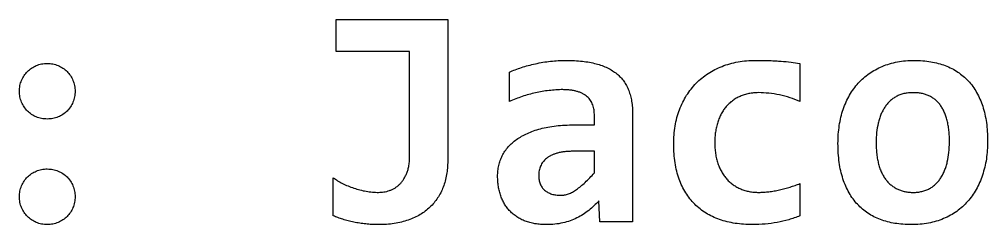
# Model space of a CAD drawing. Extents: x 0 to 260, y 0 to 99.
# Drawn here: x 98.46 to 113.65, y 15.95 to 19.17 of the extents above; entities that cross this region are included whole.
import ezdxf

# ---------------------------------------------------------------- set-up
doc = ezdxf.new("R2010")
doc.units = 0
doc.layers.get('0').update_dxf_attribs({"linetype": 'CONTINUOUS'})

msp = doc.modelspace()

# ---------------------------------------------------------------- linework, layer by layer
at = {"color": 7}
for points in [[(104.582714, 17.028181), (104.582714, 18.664603), (103.432353, 18.664603), (103.432353, 19.170751), (105.180902, 19.170751), (105.180902, 16.947695)], [(110.702641, 18.480558), (110.702642, 17.882362)], [(106.147207, 17.882336), (106.147207, 18.342499)], [(106.87697, 18.064131), (106.876968, 18.063496)], [(107.162404, 17.5143), (107.481629, 17.514274), (107.481629, 17.660218)], [(108.079817, 17.68747), (108.079816, 15.995671), (107.566467, 15.995671), (107.552087, 16.322802)], [(107.481627, 16.763677), (107.481627, 17.100148), (107.135081, 17.100148)], [(103.386337, 16.08809), (103.386337, 16.685969)], [(110.702642, 16.594026), (110.702642, 16.087905)]]:
    msp.add_lwpolyline(points, dxfattribs=at)
for points in [[(99.32843, 17.954329)], [(111.305863, 17.368224)], [(106.613105, 16.652235)], [(112.551132, 16.459539)], [(99.32843, 16.299942)]]:
    msp.add_lwpolyline(points, close=True, dxfattribs=at)
for points in [[(106.913636, 18.522759), (106.954828, 18.525405), (106.996064, 18.525405), (107.0373, 18.526464)], [(107.0373, 18.526464), (107.081411, 18.526517), (107.125523, 18.523818), (107.169592, 18.522759)], [(109.867911, 18.520775), (109.915257, 18.524479), (109.962762, 18.525538), (110.010268, 18.526596)], [(110.010268, 18.526596), (110.048373, 18.526464), (110.086479, 18.526596), (110.124584, 18.526596)], [(110.124584, 18.526596), (110.15958, 18.526596), (110.194575, 18.526596), (110.229555, 18.52395)], [(112.362039, 18.520749), (112.407231, 18.524453), (112.452578, 18.525511), (112.497926, 18.526569)], [(112.497926, 18.526569), (112.542064, 18.526569), (112.586201, 18.523924), (112.630218, 18.521542)], [(98.590044, 18.352474), (98.609782, 18.372317), (98.631547, 18.390097), (98.654754, 18.405681)], [(98.654754, 18.405681), (98.678116, 18.421292), (98.702921, 18.434786), (98.728808, 18.445951)], [(98.728808, 18.445951), (98.755417, 18.457328), (98.783156, 18.466588), (98.81149, 18.47188)], [(98.81149, 18.47188), (98.840549, 18.477436), (98.870238, 18.479024), (98.899927, 18.480611)], [(98.899927, 18.480611), (98.929867, 18.477966), (98.959805, 18.477436), (98.989081, 18.47188)], [(98.989081, 18.47188), (99.017397, 18.466588), (99.045091, 18.457328), (99.071763, 18.445951)], [(99.071763, 18.445951), (99.097904, 18.434838), (99.123069, 18.421609), (99.146535, 18.405681)], [(99.146535, 18.405681), (99.169527, 18.390071), (99.1909, 18.372212), (99.210524, 18.352474)], [(106.147207, 18.342499), (106.177737, 18.355463), (106.208266, 18.368693), (106.239236, 18.380599)], [(106.239236, 18.380599), (106.271687, 18.393034), (106.304622, 18.404411), (106.337736, 18.415101)], [(106.337736, 18.415101), (106.372738, 18.426478), (106.407941, 18.437061), (106.443425, 18.446745)], [(106.443425, 18.446745), (106.480556, 18.456799), (106.517996, 18.465795), (106.555586, 18.474076)], [(106.555586, 18.474076), (106.594475, 18.482543), (106.633526, 18.49048), (106.672779, 18.497095)], [(106.672779, 18.497095), (106.71238, 18.503709), (106.752188, 18.509266), (106.792129, 18.513499)], [(106.792129, 18.513499), (106.832526, 18.517732), (106.87306, 18.520907), (106.913636, 18.522759)], [(107.169592, 18.522759), (107.210411, 18.520114), (107.251195, 18.517997), (107.291817, 18.513499)], [(107.291817, 18.513499), (107.329624, 18.509266), (107.367291, 18.503974), (107.404697, 18.497095)], [(107.404697, 18.497095), (107.439241, 18.490745), (107.473562, 18.483072), (107.507511, 18.474076)], [(107.507511, 18.474076), (107.539311, 18.465609), (107.570784, 18.45582), (107.601696, 18.444602)], [(107.601696, 18.444602), (107.630558, 18.434018), (107.658931, 18.422112), (107.686536, 18.408645)], [(107.686536, 18.408645), (107.71296, 18.39568), (107.738679, 18.38134), (107.763466, 18.365491)], [(109.263251, 18.320962), (109.297191, 18.343187), (109.332182, 18.363613), (109.368222, 18.382054)], [(109.368222, 18.382054), (109.40537, 18.401104), (109.443632, 18.417932), (109.482539, 18.433119)], [(109.482539, 18.433119), (109.522389, 18.448729), (109.562915, 18.462435), (109.604046, 18.474103)], [(109.604046, 18.474103), (109.646396, 18.486009), (109.689386, 18.495798), (109.732743, 18.503577)], [(109.732743, 18.503577), (109.777491, 18.511515), (109.822628, 18.517336), (109.867911, 18.520775)], [(110.229555, 18.52395), (110.261206, 18.52395), (110.292845, 18.521304), (110.32446, 18.519717)], [(110.32446, 18.519717), (110.352996, 18.517071), (110.381511, 18.516013), (110.410018, 18.513896)], [(110.410018, 18.513896), (110.461627, 18.509927), (110.513206, 18.505429), (110.564598, 18.499608)], [(110.564598, 18.499608), (110.610712, 18.494317), (110.656677, 18.487438), (110.702641, 18.480558)], [(111.791171, 18.320221), (111.822743, 18.342181), (111.855325, 18.362687), (111.888952, 18.381313)], [(111.888952, 18.381313), (111.92365, 18.400628), (111.959462, 18.417799), (111.99608, 18.433092)], [(111.99608, 18.433092), (112.033663, 18.448703), (112.072094, 18.462434), (112.111116, 18.474076)], [(112.111116, 18.474076), (112.151069, 18.485982), (112.191642, 18.495772), (112.232623, 18.503551)], [(112.232623, 18.503551), (112.275417, 18.511488), (112.318656, 18.517309), (112.362039, 18.520749)], [(112.630218, 18.521542), (112.672114, 18.518632), (112.7139, 18.513605), (112.75532, 18.506461)], [(112.75532, 18.506461), (112.795, 18.499582), (112.834344, 18.490851), (112.873232, 18.480532)], [(112.873232, 18.480532), (112.91044, 18.470478), (112.947231, 18.458836), (112.983235, 18.445316)], [(112.983235, 18.445316), (113.01805, 18.432087), (113.052127, 18.416926), (113.08533, 18.400019)], [(113.08533, 18.400019), (113.117991, 18.383351), (113.149805, 18.365041), (113.180235, 18.344642)], [(98.496578, 18.213012), (98.507823, 18.23947), (98.521554, 18.264711), (98.537562, 18.288497)], [(98.537562, 18.288497), (98.552987, 18.311516), (98.570537, 18.332921), (98.590044, 18.352474)], [(99.210524, 18.352474), (99.23005, 18.332895), (99.24783, 18.311516), (99.263009, 18.288497)], [(99.263009, 18.288497), (99.278646, 18.264685), (99.291505, 18.239311), (99.302554, 18.213012)], [(107.763466, 18.365491), (107.786908, 18.35041), (107.809518, 18.334244), (107.83105, 18.316623)], [(107.83105, 18.316623), (107.852063, 18.299425), (107.872049, 18.280957), (107.890725, 18.261245)], [(107.890725, 18.261245), (107.909121, 18.241931), (107.926245, 18.221187), (107.941772, 18.199412)], [(109.077037, 18.168535), (109.104935, 18.197269), (109.134456, 18.224442), (109.165471, 18.249762)], [(109.165471, 18.249762), (109.196706, 18.275162), (109.229458, 18.298922), (109.263251, 18.320962)], [(111.619336, 18.169223), (111.64495, 18.197507), (111.671931, 18.224574), (111.70058, 18.249736)], [(111.70058, 18.249736), (111.729324, 18.274871), (111.759748, 18.29834), (111.791171, 18.320221)], [(113.180235, 18.344642), (113.210065, 18.324534), (113.238564, 18.302679), (113.265793, 18.279237)], [(113.265793, 18.279237), (113.293302, 18.255425), (113.319514, 18.230368), (113.344161, 18.203725)], [(98.46279, 18.043387), (98.464378, 18.072756), (98.466045, 18.102178), (98.471416, 18.131044)], [(98.471416, 18.131044), (98.476628, 18.159116), (98.485359, 18.186633), (98.496578, 18.213012)], [(99.302554, 18.213012), (99.313693, 18.186474), (99.323006, 18.15909), (99.32843, 18.131044)], [(99.32843, 18.131044), (99.334013, 18.102284), (99.335521, 18.072809), (99.337056, 18.043414)], [(107.941772, 18.199412), (107.957462, 18.177452), (107.97152, 18.154274), (107.984192, 18.130409)], [(107.984192, 18.130409), (107.997175, 18.106067), (108.0087, 18.08072), (108.018703, 18.054897)], [(108.92749, 17.978723), (108.949188, 18.013013), (108.972815, 18.04606), (108.997949, 18.077942)], [(108.997949, 18.077942), (109.022788, 18.109427), (109.049099, 18.139749), (109.077037, 18.168535)], [(111.48345, 17.981581), (111.502822, 18.015474), (111.523806, 18.048467), (111.546719, 18.080059)], [(111.546719, 18.080059), (111.569225, 18.111094), (111.593589, 18.140781), (111.619336, 18.169223)], [(113.344161, 18.203725), (113.369037, 18.176843), (113.392318, 18.14848), (113.413902, 18.118899)], [(113.413902, 18.118899), (113.436085, 18.088472), (113.456477, 18.056749), (113.475015, 18.023993)], [(98.471416, 17.954249), (98.466124, 17.983618), (98.464457, 18.013516), (98.46279, 18.043387)], [(98.496578, 17.870853), (98.485095, 17.897576), (98.476549, 17.925674), (98.471416, 17.954249)], [(99.328436, 17.954249), (99.323065, 17.925701), (99.313963, 17.897734), (99.302559, 17.870853)], [(99.337056, 18.043414), (99.335468, 18.013542), (99.333934, 17.983618), (99.32843, 17.954329)], [(106.34852, 17.959938), (106.280396, 17.936919), (106.213802, 17.909641), (106.147207, 17.882336)], [(106.556305, 18.017458), (106.486188, 18.001583), (106.416591, 17.982904), (106.34852, 17.959938)], [(106.662713, 18.039154), (106.627056, 18.033069), (106.591614, 18.02566), (106.556305, 18.017458)], [(106.769122, 18.054235), (106.733518, 18.050267), (106.69801, 18.045239), (106.662713, 18.039154)], [(106.876968, 18.063496), (106.840942, 18.06085), (106.804983, 18.058204), (106.769122, 18.054235)], [(106.984815, 18.067835), (106.948845, 18.067835), (106.912874, 18.067835), (106.87697, 18.064131)], [(107.05096, 18.065189), (107.028952, 18.065189), (107.006884, 18.067835), (106.984815, 18.067835)], [(107.111354, 18.059368), (107.091267, 18.062014), (107.07114, 18.063866), (107.05096, 18.065189)], [(107.166715, 18.050637), (107.148422, 18.054341), (107.129906, 18.056987), (107.111354, 18.059368)], [(107.216325, 18.037672), (107.200005, 18.042699), (107.183454, 18.047197), (107.166715, 18.050637)], [(107.260901, 18.021797), (107.246238, 18.027618), (107.231381, 18.03291), (107.216325, 18.037672)], [(107.301883, 18.003012), (107.288651, 18.010156), (107.274865, 18.016241), (107.260901, 18.021797)], [(107.337832, 17.980787), (107.326248, 17.988724), (107.31431, 17.996397), (107.301883, 18.003012)], [(107.369467, 17.956445), (107.359413, 17.965177), (107.348782, 17.973379), (107.337832, 17.980787)], [(107.420514, 17.898184), (107.406242, 17.91988), (107.388941, 17.939433), (107.369467, 17.956445)], [(108.018703, 18.054897), (108.029085, 18.028121), (108.037824, 18.000684), (108.045305, 17.972955)], [(108.045305, 17.972955), (108.053163, 17.943798), (108.059632, 17.914271), (108.064717, 17.884505)], [(108.867096, 17.870879), (108.885394, 17.907815), (108.905449, 17.943904), (108.92749, 17.978723)], [(109.703265, 17.931918), (109.683847, 17.920541), (109.665249, 17.907841), (109.647184, 17.894533)], [(109.765096, 17.962822), (109.743956, 17.953561), (109.72318, 17.943507), (109.703265, 17.931918)], [(109.831242, 17.987957), (109.808758, 17.980813), (109.786738, 17.972347), (109.765096, 17.962822)], [(109.902421, 18.005949), (109.878389, 18.001186), (109.854566, 17.995366), (109.831242, 17.987957)], [(109.976475, 18.016797), (109.951639, 18.014151), (109.92692, 18.010976), (109.902421, 18.005949)], [(110.055563, 18.020501), (110.029157, 18.020448), (110.00275, 18.020448), (109.976475, 18.016797)], [(110.214457, 18.01177), (110.161731, 18.017061), (110.108647, 18.018649), (110.055563, 18.020501)], [(110.382697, 17.984438), (110.326998, 17.99608), (110.270933, 18.006134), (110.214457, 18.01177)], [(110.548781, 17.941311), (110.494475, 17.959038), (110.438772, 17.972664), (110.382697, 17.984438)], [(110.702642, 17.882362), (110.651784, 17.903264), (110.600927, 17.924246), (110.548781, 17.941311)], [(111.428807, 17.874451), (111.445352, 17.910963), (111.46355, 17.946735), (111.48345, 17.981581)], [(112.162164, 17.926362), (112.145762, 17.914191), (112.130369, 17.900698), (112.11543, 17.886833)], [(112.214649, 17.959435), (112.196435, 17.949646), (112.178783, 17.938533), (112.162164, 17.926362)], [(112.272167, 17.986052), (112.252445, 17.978379), (112.233254, 17.969648), (112.214649, 17.959435)], [(112.335437, 18.005367), (112.31394, 18.00034), (112.292764, 17.99399), (112.272167, 17.986052)], [(112.404459, 18.016744), (112.38125, 18.014098), (112.358165, 18.010658), (112.335437, 18.005367)], [(112.479228, 18.020448), (112.454262, 18.020422), (112.429288, 18.020422), (112.404459, 18.016744)], [(112.547526, 18.017538), (112.524835, 18.020183), (112.50203, 18.020183), (112.479228, 18.020448)], [(112.611515, 18.008277), (112.590348, 18.012511), (112.568989, 18.015686), (112.547526, 18.017538)], [(112.67119, 17.993196), (112.651634, 17.999546), (112.631662, 18.004308), (112.611515, 18.008277)], [(112.726551, 17.9715), (112.708557, 17.979702), (112.690066, 17.987111), (112.67119, 17.993196)], [(112.777598, 17.944195), (112.761154, 17.954249), (112.744087, 17.96351), (112.726551, 17.9715)], [(112.824332, 17.911122), (112.80951, 17.923028), (112.793859, 17.934141), (112.777598, 17.944195)], [(113.475015, 18.023993), (113.494131, 17.990206), (113.511277, 17.955334), (113.526781, 17.919748)], [(113.526781, 17.919748), (113.542966, 17.882574), (113.557362, 17.844659), (113.56992, 17.806136)], [(98.537562, 17.796796), (98.521687, 17.820079), (98.507738, 17.844871), (98.496578, 17.870853)], [(98.590044, 17.732793), (98.570492, 17.752372), (98.553093, 17.773909), (98.537562, 17.796796)], [(99.263015, 17.796796), (99.247722, 17.773777), (99.230093, 17.752346), (99.210529, 17.732793)], [(99.302559, 17.870853), (99.291606, 17.844923), (99.278509, 17.820106), (99.263015, 17.796796)], [(107.455025, 17.828466), (107.44613, 17.852808), (107.434853, 17.876515), (107.420514, 17.898184)], [(107.475157, 17.748642), (107.471175, 17.775788), (107.464433, 17.80259), (107.455025, 17.828466)], [(108.064717, 17.884505), (108.070125, 17.852861), (108.073967, 17.820899), (108.076221, 17.788885)], [(108.076221, 17.788885), (108.078603, 17.75515), (108.079206, 17.721337), (108.079817, 17.68747)], [(108.816048, 17.753669), (108.831127, 17.793541), (108.848172, 17.832673), (108.867096, 17.870879)], [(109.548685, 17.803199), (109.534101, 17.786001), (109.520533, 17.767877), (109.507703, 17.749277)], [(109.595418, 17.852094), (109.578826, 17.836748), (109.563248, 17.82045), (109.548685, 17.803199)], [(109.647184, 17.894533), (109.629248, 17.881304), (109.611836, 17.867201), (109.595418, 17.852094)], [(111.382793, 17.758696), (111.396308, 17.79796), (111.41167, 17.836616), (111.428807, 17.874451)], [(112.034905, 17.791213), (112.023099, 17.773221), (112.011944, 17.754806), (112.001832, 17.735836)], [(112.072292, 17.842251), (112.058692, 17.826112), (112.046487, 17.808861), (112.034905, 17.791213)], [(112.11543, 17.886833), (112.100294, 17.872811), (112.085623, 17.858047), (112.072292, 17.842251)], [(112.866751, 17.871567), (112.853506, 17.88559), (112.839344, 17.898925), (112.824332, 17.911122)], [(112.904857, 17.825556), (112.893075, 17.841696), (112.880399, 17.857041), (112.866751, 17.871567)], [(112.938649, 17.773777), (112.928285, 17.791504), (112.917049, 17.80894), (112.904857, 17.825556)], [(112.968127, 17.716257), (112.959364, 17.735836), (112.949485, 17.75515), (112.938649, 17.773777)], [(113.56992, 17.806136), (113.583096, 17.765734), (113.594251, 17.724644), (113.603712, 17.683184)], [(98.654754, 17.680326), (98.631603, 17.695672), (98.609732, 17.713187), (98.590044, 17.732793)], [(98.728808, 17.640057), (98.702905, 17.651169), (98.678174, 17.664663), (98.654754, 17.680326)], [(98.81149, 17.614921), (98.783172, 17.620213), (98.755369, 17.628679), (98.728808, 17.640057)], [(98.899927, 17.60619), (98.870265, 17.608836), (98.840605, 17.60963), (98.81149, 17.614921)], [(98.989086, 17.614921), (98.959757, 17.60963), (98.929844, 17.608042), (98.899927, 17.60619)], [(99.071769, 17.640057), (99.045141, 17.628944), (99.017386, 17.620213), (98.989086, 17.614921)], [(99.14654, 17.680326), (99.122992, 17.664451), (99.097931, 17.65109), (99.071769, 17.640057)], [(99.210529, 17.732793), (99.190977, 17.713214), (99.169482, 17.695698), (99.14654, 17.680326)], [(107.481629, 17.660218), (107.480544, 17.689825), (107.479459, 17.719432), (107.475157, 17.748642)], [(108.747026, 17.496282), (108.754641, 17.540785), (108.764105, 17.58497), (108.775785, 17.628574)], [(108.775785, 17.628574), (108.787123, 17.670907), (108.800545, 17.712685), (108.816048, 17.753669)], [(109.440119, 17.625637), (109.430459, 17.602618), (109.421839, 17.579017), (109.414235, 17.555152)], [(109.471035, 17.690327), (109.459531, 17.669425), (109.44935, 17.647703), (109.440119, 17.625637)], [(109.507703, 17.749277), (109.49455, 17.730227), (109.482173, 17.710621), (109.471035, 17.690327)], [(111.321679, 17.504881), (111.32845, 17.54859), (111.336575, 17.592035), (111.346844, 17.63503)], [(111.346844, 17.63503), (111.356821, 17.676781), (111.36882, 17.718082), (111.382793, 17.758696)], [(111.973792, 17.676172), (111.96496, 17.655006), (111.956999, 17.633363), (111.950067, 17.611455)], [(112.001832, 17.735836), (111.991492, 17.716521), (111.982242, 17.696466), (111.973792, 17.676172)], [(112.992572, 17.652995), (112.985291, 17.674426), (112.977324, 17.695619), (112.968127, 17.716257)], [(113.013421, 17.583251), (113.00741, 17.606798), (113.000385, 17.630002), (112.992572, 17.652995)], [(113.603712, 17.683184), (113.613695, 17.639448), (113.621794, 17.595316), (113.628157, 17.550892)], [(106.634677, 17.453843), (106.673389, 17.464162), (106.712483, 17.473157), (106.75187, 17.480433)], [(106.75187, 17.480433), (106.794026, 17.488371), (106.836516, 17.494192), (106.879129, 17.499219)], [(106.879129, 17.499219), (106.924546, 17.504511), (106.970104, 17.508479), (107.015734, 17.510596)], [(107.015734, 17.510596), (107.064569, 17.513242), (107.113487, 17.513506), (107.162404, 17.5143)], [(108.72977, 17.357535), (108.733271, 17.403995), (108.73916, 17.450324), (108.747026, 17.496282)], [(109.394103, 17.481121), (109.388242, 17.455192), (109.383533, 17.429051), (109.379723, 17.402752)], [(109.414235, 17.555152), (109.406462, 17.53081), (109.399749, 17.506072), (109.394103, 17.481121)], [(111.305863, 17.368277), (111.309093, 17.413997), (111.314657, 17.459558), (111.321679, 17.504881)], [(111.931374, 17.542425), (111.920126, 17.494112), (111.911824, 17.445085), (111.906929, 17.395767)], [(111.950067, 17.611455), (111.942873, 17.588701), (111.936782, 17.565682), (111.931374, 17.542425)], [(113.029238, 17.507765), (113.025023, 17.533165), (113.01979, 17.558353), (113.013421, 17.583251)], [(113.040022, 17.425797), (113.037107, 17.453208), (113.033757, 17.480566), (113.029238, 17.507765)], [(113.628157, 17.550892), (113.634856, 17.50414), (113.639632, 17.457124), (113.642537, 17.409975)], [(106.26009, 17.286309), (106.285757, 17.304565), (106.31251, 17.321154), (106.339896, 17.336659)], [(106.339896, 17.336659), (106.368922, 17.353063), (106.398661, 17.368224), (106.42905, 17.381956)], [(106.42905, 17.381956), (106.461021, 17.396243), (106.493712, 17.409208), (106.52683, 17.42077)], [(106.52683, 17.42077), (106.56234, 17.433205), (106.59834, 17.444053), (106.634677, 17.453843)], [(108.724018, 17.210823), (108.72505, 17.259797), (108.726108, 17.308745), (108.72977, 17.357535)], [(109.371095, 17.321498), (109.369243, 17.293029), (109.36874, 17.264481), (109.368221, 17.236011)], [(109.379723, 17.402752), (109.375815, 17.375764), (109.372852, 17.348671), (109.371095, 17.321498)], [(111.30083, 17.224343), (111.301651, 17.272418), (111.302471, 17.320413), (111.305863, 17.368224)], [(111.906929, 17.395767), (111.901785, 17.343961), (111.900404, 17.291838), (111.899021, 17.239689)], [(113.047211, 17.338088), (113.045729, 17.367377), (113.043123, 17.396613), (113.040022, 17.425797)], [(113.049381, 17.244663), (113.04909, 17.275805), (113.048799, 17.306973), (113.047211, 17.338088)], [(113.642537, 17.409975), (113.645633, 17.359731), (113.646601, 17.309354), (113.647569, 17.25903)], [(106.078189, 17.102979), (106.093778, 17.126262), (106.110749, 17.148752), (106.129236, 17.169839)], [(106.129236, 17.169839), (106.148006, 17.19127), (106.16834, 17.211299), (106.18963, 17.230243)], [(106.18963, 17.230243), (106.212077, 17.250087), (106.235591, 17.268978), (106.26009, 17.286309)], [(108.729051, 17.06054), (108.72546, 17.110493), (108.724738, 17.160658), (108.724018, 17.210823)], [(109.368221, 17.236011), (109.368698, 17.20659), (109.369174, 17.177089), (109.371097, 17.147667)], [(111.305863, 17.070435), (111.302786, 17.121658), (111.301807, 17.172988), (111.30083, 17.224343)], [(111.899021, 17.239689), (111.899235, 17.20823), (111.899444, 17.176798), (111.90119, 17.145445)], [(113.040753, 17.083691), (113.046388, 17.137137), (113.047883, 17.190953), (113.049381, 17.244663)], [(113.647569, 17.25903), (113.646643, 17.211299), (113.645717, 17.163568), (113.642537, 17.115943)], [(104.579838, 16.951214), (104.581478, 16.976878), (104.582113, 17.00249), (104.582714, 17.028181)], [(106.004134, 16.95632), (106.013191, 16.982249), (106.024092, 17.007358), (106.036488, 17.031806)], [(106.036488, 17.031806), (106.04894, 17.056412), (106.062902, 17.080092), (106.078189, 17.102979)], [(106.761932, 17.012571), (106.750206, 17.005162), (106.738895, 16.99696), (106.72814, 16.988229)], [(106.800038, 17.034267), (106.78701, 17.027652), (106.774244, 17.020508), (106.761932, 17.012571)], [(106.843176, 17.053581), (106.828489, 17.04776), (106.814112, 17.04141), (106.800038, 17.034267)], [(106.890629, 17.069456), (106.874582, 17.064958), (106.858706, 17.059667), (106.843176, 17.053581)], [(106.943833, 17.082421), (106.925963, 17.078717), (106.908194, 17.074483), (106.890629, 17.069456)], [(107.00207, 17.092475), (106.982528, 17.089829), (106.963121, 17.08639), (106.943833, 17.082421)], [(107.066059, 17.097502), (107.044675, 17.097502), (107.023293, 17.094856), (107.00207, 17.092475)], [(107.135081, 17.100148), (107.112073, 17.100148), (107.089065, 17.100148), (107.066059, 17.097502)], [(108.745587, 16.920337), (108.738324, 16.966877), (108.732421, 17.013629), (108.729051, 17.06054)], [(109.371097, 17.147667), (109.372923, 17.119515), (109.376066, 17.091417), (109.380445, 17.063556)], [(109.380445, 17.063556), (109.384615, 17.036965), (109.389909, 17.010586), (109.396262, 16.984446)], [(111.320243, 16.92592), (111.313541, 16.973889), (111.308768, 17.022122), (111.305863, 17.070435)], [(111.90119, 17.145445), (111.902804, 17.115917), (111.905781, 17.086442), (111.909099, 17.057021)], [(111.909099, 17.057021), (111.912218, 17.029345), (111.91565, 17.001696), (111.920603, 16.974338)], [(113.014868, 16.933434), (113.026402, 16.98299), (113.035424, 17.033182), (113.040753, 17.083691)], [(113.642537, 17.115943), (113.63951, 17.070488), (113.634441, 17.025112), (113.627437, 16.980053)], [(104.557549, 16.816065), (104.563434, 16.837231), (104.568315, 16.858477), (104.571929, 16.880041)], [(104.571929, 16.880041), (104.575874, 16.903589), (104.578303, 16.927401), (104.579838, 16.951214)], [(105.180902, 16.947695), (105.180188, 16.911209), (105.179447, 16.874723), (105.17659, 16.838396)], [(105.967466, 16.795983), (105.970403, 16.823526), (105.975583, 16.850884), (105.981846, 16.877951)], [(105.981846, 16.877951), (105.987979, 16.904436), (105.995149, 16.930682), (106.004134, 16.95632)], [(106.636111, 16.868161), (106.626173, 16.845936), (106.618889, 16.822362), (106.614542, 16.798443)], [(106.674217, 16.932164), (106.659146, 16.91232), (106.646249, 16.890915), (106.636111, 16.868161)], [(106.72814, 16.988229), (106.708079, 16.971825), (106.689961, 16.952854), (106.674217, 16.932164)], [(108.771471, 16.788045), (108.760695, 16.831675), (108.752522, 16.875913), (108.745587, 16.920337)], [(109.396262, 16.984446), (109.402392, 16.95931), (109.409507, 16.934254), (109.417831, 16.909674)], [(109.417831, 16.909674), (109.425842, 16.886126), (109.434971, 16.862764), (109.445152, 16.83993)], [(111.344688, 16.791485), (111.334562, 16.835908), (111.326548, 16.880808), (111.320243, 16.92592)], [(111.920603, 16.974338), (111.925241, 16.948674), (111.931212, 16.923327), (111.937859, 16.898138)], [(111.937859, 16.898138), (111.944127, 16.874326), (111.950993, 16.850725), (111.959428, 16.827653)], [(112.97245, 16.798258), (112.981174, 16.819689), (112.989228, 16.841571), (112.996176, 16.86369)], [(112.996176, 16.86369), (113.003386, 16.886708), (113.009407, 16.909965), (113.014868, 16.933434)], [(113.627437, 16.980053), (113.620606, 16.936106), (113.611933, 16.89245), (113.601553, 16.849217)], [(98.590044, 16.697399), (98.609729, 16.716978), (98.631534, 16.7346), (98.654754, 16.749892)], [(98.654754, 16.749892), (98.678143, 16.765238), (98.702982, 16.778415), (98.728808, 16.789421)], [(98.728808, 16.789421), (98.755459, 16.800798), (98.783166, 16.809794), (98.81149, 16.81535)], [(98.81149, 16.81535), (98.840536, 16.820907), (98.87023, 16.822494), (98.899927, 16.824082)], [(98.899927, 16.824082), (98.929873, 16.821436), (98.959818, 16.820907), (98.989081, 16.81535)], [(98.989081, 16.81535), (99.017384, 16.809794), (99.045048, 16.800798), (99.071763, 16.789421)], [(99.071763, 16.789421), (99.097851, 16.778309), (99.123021, 16.765344), (99.146535, 16.749892)], [(99.146535, 16.749892), (99.169553, 16.734547), (99.190963, 16.716952), (99.210524, 16.697399)], [(104.48709, 16.659326), (104.496941, 16.674407), (104.506053, 16.690044), (104.514412, 16.706051)], [(104.514412, 16.706051), (104.523204, 16.722984), (104.53116, 16.740156), (104.538137, 16.75783)], [(104.538137, 16.75783), (104.545659, 16.77688), (104.552041, 16.796327), (104.557549, 16.816065)], [(105.162929, 16.73415), (105.156931, 16.700521), (105.149586, 16.667157), (105.140641, 16.634217)], [(105.17659, 16.838396), (105.173833, 16.803471), (105.169089, 16.768678), (105.162929, 16.73415)], [(105.96315, 16.71039), (105.963785, 16.739018), (105.964447, 16.767619), (105.967466, 16.795983)], [(105.966026, 16.627655), (105.964095, 16.655172), (105.963619, 16.682741), (105.96315, 16.71039)], [(106.614542, 16.798443), (106.610071, 16.773837), (106.608711, 16.748728), (106.607353, 16.723884)], [(106.607353, 16.723884), (106.608359, 16.700071), (106.609364, 16.675994), (106.613105, 16.652235)], [(107.406854, 16.683164), (107.432291, 16.709623), (107.456958, 16.736584), (107.481627, 16.763677)], [(108.808858, 16.665808), (108.794245, 16.705866), (108.781689, 16.746691), (108.771471, 16.788045)], [(109.445152, 16.83993), (109.454899, 16.818234), (109.465607, 16.796697), (109.477506, 16.775954)], [(109.477506, 16.775954), (109.489156, 16.755581), (109.501943, 16.736002), (109.515612, 16.717005)], [(109.515612, 16.717005), (109.528862, 16.698484), (109.542939, 16.68073), (109.558031, 16.663797)], [(111.379199, 16.667104), (111.365702, 16.707956), (111.354254, 16.749522), (111.344688, 16.791485)], [(111.959428, 16.827653), (111.967392, 16.805958), (111.976755, 16.784632), (111.986749, 16.763677)], [(111.986749, 16.763677), (111.996218, 16.743833), (112.006254, 16.724228), (112.017664, 16.705442)], [(112.017664, 16.705442), (112.028745, 16.687186), (112.041128, 16.66975), (112.054332, 16.652949)], [(112.912776, 16.682503), (112.924499, 16.700495), (112.935366, 16.718857), (112.945129, 16.73788)], [(112.945129, 16.73788), (112.955223, 16.757459), (112.964142, 16.777779), (112.97245, 16.798258)], [(113.566323, 16.725551), (113.553073, 16.686048), (113.537897, 16.647181), (113.521028, 16.609081)], [(113.601553, 16.849217), (113.591546, 16.807519), (113.579955, 16.766191), (113.566323, 16.725551)], [(98.471416, 16.476684), (98.476602, 16.504756), (98.48528, 16.532299), (98.496578, 16.558625)], [(98.496578, 16.558625), (98.507823, 16.584819), (98.521634, 16.609822), (98.537562, 16.633423)], [(98.537562, 16.633423), (98.55304, 16.656177), (98.570492, 16.677899), (98.590044, 16.697399)], [(99.210524, 16.697399), (99.230077, 16.67782), (99.247793, 16.656415), (99.263009, 16.633423)], [(99.263009, 16.633423), (99.278567, 16.609875), (99.291513, 16.584713), (99.302554, 16.558625)], [(99.302554, 16.558625), (99.313772, 16.53214), (99.323006, 16.50473), (99.32843, 16.476684)], [(103.386337, 16.685969), (103.408324, 16.66983), (103.430335, 16.653954), (103.453203, 16.639244)], [(103.453203, 16.639244), (103.478206, 16.623104), (103.504238, 16.608658), (103.530852, 16.595376)], [(103.530852, 16.595376), (103.559086, 16.581353), (103.587965, 16.5686), (103.617128, 16.556561)], [(103.617128, 16.556561), (103.647219, 16.544126), (103.677607, 16.532484), (103.708439, 16.52206)], [(104.387872, 16.549312), (104.400535, 16.559101), (104.412486, 16.569685), (104.42382, 16.580956)], [(104.42382, 16.580956), (104.43551, 16.592598), (104.446545, 16.604768), (104.456893, 16.617627)], [(104.456893, 16.617627), (104.467683, 16.630856), (104.477721, 16.644932), (104.48709, 16.659326)], [(105.140641, 16.634217), (105.13192, 16.602096), (105.121675, 16.570373), (105.109725, 16.539311)], [(105.975374, 16.547857), (105.971146, 16.574315), (105.9679, 16.600958), (105.966026, 16.627655)], [(106.613104, 16.652182), (106.616504, 16.630486), (106.622166, 16.60924), (106.63036, 16.58892)], [(106.63036, 16.58892), (106.638038, 16.56987), (106.647942, 16.55172), (106.659838, 16.534998)], [(107.200508, 16.501263), (107.222984, 16.517403), (107.244653, 16.534627), (107.265934, 16.552302)], [(107.265934, 16.552302), (107.289453, 16.571881), (107.312498, 16.591936), (107.334956, 16.61268)], [(107.334956, 16.61268), (107.359607, 16.635434), (107.383552, 16.659008), (107.406854, 16.683164)], [(108.85631, 16.552937), (108.838739, 16.58982), (108.822856, 16.62747), (108.808858, 16.665808)], [(108.91239, 16.449405), (108.891663, 16.482743), (108.873206, 16.517482), (108.85631, 16.552937)], [(109.558031, 16.663797), (109.572917, 16.647128), (109.588788, 16.631253), (109.605484, 16.616331)], [(109.605484, 16.616331), (109.622161, 16.601514), (109.63966, 16.587465), (109.657969, 16.574632)], [(109.657969, 16.574632), (109.676225, 16.561932), (109.695283, 16.550291), (109.714768, 16.539416)], [(110.550219, 16.539363), (110.57682, 16.547566), (110.60318, 16.556297), (110.629306, 16.565954)], [(110.629306, 16.565954), (110.653889, 16.57495), (110.678266, 16.584475), (110.702642, 16.594026)], [(111.423056, 16.552778), (111.406647, 16.590163), (111.392001, 16.628343), (111.379199, 16.667104)], [(111.475541, 16.447818), (111.456137, 16.48179), (111.438786, 16.516927), (111.423056, 16.552778)], [(112.054332, 16.652949), (112.066942, 16.63681), (112.080306, 16.621464), (112.094595, 16.606938)], [(112.094595, 16.606938), (112.108631, 16.592651), (112.123562, 16.579263), (112.139171, 16.566668)], [(112.139171, 16.566668), (112.154311, 16.554498), (112.170088, 16.543121), (112.186624, 16.532881)], [(112.787673, 16.548783), (112.804255, 16.560689), (112.820259, 16.573653), (112.835126, 16.587597)], [(112.835126, 16.587597), (112.849808, 16.601355), (112.86338, 16.616489), (112.876108, 16.632179)], [(112.876108, 16.632179), (112.889197, 16.648319), (112.901391, 16.665146), (112.912776, 16.682503)], [(113.521028, 16.609081), (113.504753, 16.572304), (113.486901, 16.536215), (113.467104, 16.501237)], [(98.46279, 16.388974), (98.464378, 16.418396), (98.466071, 16.447818), (98.471416, 16.476684)], [(99.32843, 16.476684), (99.333987, 16.447897), (99.335521, 16.418422), (99.337056, 16.389001)], [(103.708439, 16.52206), (103.739914, 16.511476), (103.771851, 16.502216), (103.804063, 16.494014)], [(103.804063, 16.494014), (103.836154, 16.485812), (103.868518, 16.478933), (103.901125, 16.473112)], [(103.901125, 16.473112), (103.933754, 16.467291), (103.966625, 16.462793), (103.999625, 16.460147)], [(103.999625, 16.460147), (104.032135, 16.457501), (104.06477, 16.456708), (104.097405, 16.455914)], [(104.097405, 16.455914), (104.125099, 16.45856), (104.152794, 16.458824), (104.180088, 16.463058)], [(104.180088, 16.463058), (104.209334, 16.467556), (104.238121, 16.475228), (104.266365, 16.484753)], [(104.266365, 16.484753), (104.281036, 16.489516), (104.295562, 16.494808), (104.309503, 16.501158)], [(104.309503, 16.501158), (104.323391, 16.507508), (104.336697, 16.515445), (104.349766, 16.523383)], [(104.349766, 16.523383), (104.362847, 16.531585), (104.37569, 16.539787), (104.387872, 16.549312)], [(105.070181, 16.45086), (105.055623, 16.422471), (105.039569, 16.394848), (105.022009, 16.368178)], [(105.109725, 16.539311), (105.098125, 16.509148), (105.08492, 16.479621), (105.070181, 16.45086)], [(105.990471, 16.472371), (105.984381, 16.497242), (105.979425, 16.522509), (105.975374, 16.547857)], [(106.01204, 16.399743), (106.003555, 16.423555), (105.996464, 16.447818), (105.990471, 16.472371)], [(106.04008, 16.332168), (106.02973, 16.354129), (106.020236, 16.376777), (106.01204, 16.399743)], [(106.659838, 16.534998), (106.671467, 16.518594), (106.685, 16.503618), (106.700101, 16.490416)], [(106.700101, 16.490416), (106.715695, 16.476657), (106.732959, 16.465016), (106.751148, 16.455173)], [(106.751148, 16.455173), (106.769947, 16.444854), (106.789733, 16.436652), (106.810104, 16.430038)], [(106.810104, 16.430038), (106.832112, 16.422894), (106.854801, 16.417867), (106.877688, 16.414956)], [(106.877688, 16.414956), (106.902932, 16.411517), (106.928415, 16.410723), (106.953899, 16.409929)], [(106.953899, 16.409929), (106.973915, 16.409903), (106.993931, 16.412575), (107.013574, 16.41575)], [(107.013574, 16.41575), (107.034381, 16.419454), (107.054769, 16.42554), (107.074687, 16.432948)], [(107.074687, 16.432948), (107.096187, 16.440886), (107.117138, 16.450146), (107.137238, 16.460994)], [(107.137238, 16.460994), (107.159227, 16.4729), (107.180196, 16.486658), (107.200508, 16.501263)], [(108.978536, 16.355928), (108.954851, 16.385932), (108.932547, 16.416994), (108.91239, 16.449405)], [(109.714768, 16.539416), (109.734641, 16.528304), (109.754955, 16.517985), (109.775881, 16.509201)], [(109.775881, 16.509201), (109.797172, 16.500205), (109.819095, 16.492797), (109.841308, 16.486182)], [(109.841308, 16.486182), (109.864041, 16.479568), (109.887076, 16.474011), (109.91033, 16.469778)], [(109.91033, 16.469778), (109.934349, 16.46528), (109.958601, 16.461841), (109.982946, 16.459724)], [(109.982946, 16.459724), (110.008283, 16.457078), (110.03372, 16.456813), (110.059158, 16.45602)], [(110.059158, 16.45602), (110.085055, 16.45602), (110.110952, 16.458666), (110.136807, 16.45893)], [(110.136807, 16.45893), (110.163947, 16.461576), (110.19104, 16.462899), (110.218052, 16.466074)], [(110.218052, 16.466074), (110.246204, 16.469249), (110.274267, 16.473482), (110.302172, 16.478245)], [(110.302172, 16.478245), (110.33013, 16.483272), (110.357928, 16.489093), (110.385573, 16.495443)], [(110.385573, 16.495443), (110.413252, 16.501793), (110.440776, 16.508936), (110.468255, 16.516345)], [(110.468255, 16.516345), (110.49569, 16.523488), (110.52308, 16.531161), (110.550219, 16.539363)], [(111.536655, 16.353626), (111.514551, 16.383868), (111.494106, 16.4153), (111.475541, 16.447818)], [(112.186624, 16.532881), (112.20324, 16.522562), (112.220619, 16.513567), (112.23839, 16.505576)], [(112.23839, 16.505576), (112.256226, 16.497374), (112.274454, 16.49023), (112.293032, 16.48388)], [(112.293032, 16.48388), (112.312117, 16.47753), (112.331573, 16.472239), (112.35127, 16.468005)], [(112.35127, 16.468005), (112.371912, 16.463507), (112.392821, 16.460597), (112.413821, 16.458745)], [(112.413821, 16.458745), (112.435564, 16.456099), (112.457406, 16.456099), (112.479241, 16.455835)], [(112.479241, 16.455835), (112.503255, 16.455914), (112.527277, 16.455914), (112.551132, 16.459539)], [(112.55113, 16.459618), (112.573379, 16.462264), (112.595483, 16.465968), (112.617276, 16.470995)], [(112.617276, 16.470995), (112.638244, 16.476022), (112.658923, 16.482108), (112.679108, 16.489781)], [(112.679108, 16.489781), (112.698613, 16.496924), (112.717657, 16.505656), (112.735907, 16.51571)], [(112.735907, 16.51571), (112.753867, 16.525499), (112.77106, 16.536876), (112.787673, 16.548783)], [(113.403835, 16.402018), (113.381451, 16.370586), (113.357521, 16.340264), (113.331937, 16.311425)], [(113.467104, 16.501237), (113.447784, 16.467079), (113.426609, 16.43398), (113.403835, 16.402018)], [(98.471416, 16.299889), (98.466124, 16.329258), (98.464457, 16.359156), (98.46279, 16.388974)], [(98.496578, 16.216492), (98.485148, 16.243242), (98.476575, 16.271314), (98.471416, 16.299889)], [(99.328436, 16.299889), (99.323065, 16.271341), (99.31391, 16.243401), (99.302559, 16.216492)], [(99.337056, 16.389001), (99.335468, 16.359156), (99.33396, 16.329231), (99.32843, 16.299942)], [(104.965929, 16.292692), (104.945699, 16.268615), (104.924052, 16.245464), (104.901221, 16.223663)], [(105.022009, 16.368178), (105.004753, 16.341984), (104.986039, 16.316769), (104.965929, 16.292692)], [(106.073153, 16.269621), (106.060895, 16.289729), (106.050089, 16.310763), (106.04008, 16.332168)], [(106.112697, 16.212815), (106.098518, 16.231071), (106.085142, 16.249909), (106.073153, 16.269621)], [(107.552087, 16.322802), (107.52629, 16.296608), (107.500492, 16.270362), (107.473719, 16.245173)], [(109.05331, 16.271102), (109.026666, 16.297772), (109.001928, 16.326321), (108.978536, 16.355928)], [(109.138149, 16.196331), (109.108502, 16.219615), (109.079953, 16.244432), (109.05331, 16.271102)], [(111.606395, 16.268774), (111.581485, 16.295629), (111.558276, 16.324046), (111.536655, 16.353626)], [(111.684764, 16.194003), (111.657183, 16.217286), (111.630963, 16.242316), (111.606395, 16.268774)], [(113.331937, 16.311425), (113.306632, 16.282876), (113.279711, 16.255757), (113.251412, 16.230171)], [(98.537562, 16.141721), (98.521713, 16.165269), (98.507772, 16.190299), (98.496578, 16.216492)], [(98.590044, 16.077004), (98.570386, 16.096583), (98.553056, 16.11857), (98.537562, 16.141721)], [(99.263015, 16.141721), (99.247775, 16.118438), (99.230188, 16.096689), (99.210529, 16.077004)], [(99.302559, 16.216492), (99.291553, 16.190299), (99.278482, 16.165322), (99.263015, 16.141721)], [(104.748079, 16.107907), (104.719164, 16.09071), (104.689428, 16.074729), (104.658926, 16.060468)], [(104.828605, 16.16183), (104.802816, 16.142515), (104.775825, 16.124497), (104.748079, 16.107907)], [(104.901221, 16.223663), (104.878205, 16.201702), (104.853986, 16.181012), (104.828605, 16.16183)], [(106.157992, 16.160321), (106.141908, 16.17699), (106.1269, 16.194558), (106.112697, 16.212815)], [(106.20904, 16.113596), (106.191175, 16.128148), (106.174048, 16.143758), (106.157992, 16.160321)], [(106.265839, 16.071898), (106.24618, 16.084862), (106.227228, 16.0987), (106.20904, 16.113596)], [(107.302603, 16.109283), (107.271387, 16.089175), (107.238941, 16.070892), (107.205541, 16.054647)], [(107.391037, 16.173259), (107.362605, 16.150505), (107.333194, 16.128995), (107.302603, 16.109283)], [(107.473719, 16.245173), (107.447129, 16.220038), (107.419576, 16.196093), (107.391037, 16.173259)], [(109.230897, 16.1309), (109.198768, 16.150743), (109.167905, 16.172889), (109.138149, 16.196331)], [(109.332992, 16.075549), (109.297974, 16.092218), (109.263772, 16.110447), (109.230897, 16.1309)], [(111.771041, 16.129312), (111.741033, 16.149156), (111.712224, 16.170772), (111.684764, 16.194003)], [(111.865227, 16.074649), (111.832859, 16.091053), (111.801339, 16.109283), (111.771041, 16.129312)], [(113.063759, 16.096451), (113.028982, 16.077136), (112.99327, 16.059436), (112.956631, 16.043958)], [(113.162258, 16.158284), (113.130676, 16.135794), (113.097662, 16.115316), (113.063759, 16.096451)], [(113.251412, 16.230171), (113.223077, 16.204507), (113.193361, 16.18043), (113.162258, 16.158284)], [(98.654754, 16.024511), (98.631655, 16.040121), (98.609695, 16.057372), (98.590044, 16.077004)], [(98.728808, 15.983527), (98.702852, 15.994639), (98.678219, 16.008662), (98.654754, 16.024511)], [(98.81149, 15.958391), (98.783153, 15.963418), (98.755301, 15.97215), (98.728808, 15.983527)], [(98.899927, 15.94966), (98.870275, 15.952306), (98.840623, 15.9531), (98.81149, 15.958391)], [(98.989086, 15.958391), (98.959736, 15.9531), (98.929836, 15.951512), (98.899927, 15.94966)], [(99.071769, 15.983527), (99.04521, 15.97215), (99.017405, 15.963418), (98.989086, 15.958391)], [(99.14654, 16.024511), (99.122966, 16.008636), (99.09797, 15.994745), (99.071769, 15.983527)], [(99.210529, 16.077004), (99.191003, 16.057425), (99.169434, 16.039989), (99.14654, 16.024511)], [(103.458235, 16.059594), (103.434052, 16.06859), (103.410192, 16.07838), (103.386337, 16.08809)], [(103.535165, 16.033665), (103.509315, 16.041603), (103.483587, 16.050069), (103.458235, 16.059594)], [(103.618567, 16.009853), (103.590595, 16.016997), (103.562795, 16.024934), (103.535165, 16.033665)], [(103.707001, 15.988951), (103.677373, 15.995301), (103.647875, 16.00218), (103.618567, 16.009853)], [(103.799749, 15.971753), (103.768666, 15.976515), (103.737763, 15.982336), (103.707001, 15.988951)], [(103.893935, 15.960376), (103.862456, 15.963551), (103.831011, 15.96699), (103.799749, 15.971753)], [(103.990277, 15.952438), (103.958108, 15.955084), (103.926004, 15.956936), (103.893935, 15.960376)], [(104.088778, 15.949792), (104.055921, 15.950031), (104.023065, 15.949766), (103.990277, 15.952438)], [(104.219632, 15.954026), (104.176094, 15.951115), (104.132436, 15.950322), (104.088778, 15.949792)], [(104.341858, 15.967784), (104.301321, 15.961434), (104.26053, 15.956936), (104.219632, 15.954026)], [(104.455456, 15.990009), (104.417944, 15.981013), (104.380014, 15.973605), (104.341858, 15.967784)], [(104.561145, 16.020912), (104.526443, 16.009006), (104.491139, 15.998687), (104.455456, 15.990009)], [(104.658926, 16.060468), (104.627072, 16.045651), (104.594385, 16.032422), (104.561145, 16.020912)], [(106.327671, 16.035941), (106.30647, 16.046789), (106.285792, 16.058695), (106.265839, 16.071898)], [(106.395973, 16.005037), (106.37269, 16.014033), (106.349894, 16.024352), (106.327671, 16.035941)], [(106.470028, 15.980696), (106.444938, 15.987575), (106.420192, 15.995777), (106.395973, 16.005037)], [(106.549115, 15.963498), (106.522489, 15.967996), (106.496072, 15.973552), (106.470028, 15.980696)], [(106.634674, 15.953444), (106.606029, 15.956089), (106.577453, 15.958735), (106.549115, 15.963498)], [(106.725265, 15.949739), (106.695042, 15.949713), (106.66482, 15.952385), (106.634674, 15.953444)], [(106.861151, 15.956883), (106.816003, 15.952385), (106.770634, 15.951062), (106.725265, 15.949739)], [(106.985534, 15.976992), (106.944572, 15.967467), (106.902957, 15.960852), (106.861151, 15.956883)], [(107.10057, 16.010779), (107.062895, 15.997285), (107.024511, 15.985908), (106.985534, 15.976992)], [(107.205541, 16.054647), (107.171428, 16.037978), (107.136318, 16.023505), (107.10057, 16.010779)], [(109.442995, 16.030252), (109.405588, 16.043481), (109.368861, 16.058563), (109.332992, 16.075549)], [(109.561626, 15.99501), (109.521556, 16.004799), (109.481908, 16.016441), (109.442995, 16.030252)], [(109.687447, 15.969874), (109.645174, 15.976489), (109.603173, 15.984691), (109.561626, 15.99501)], [(109.821177, 15.954793), (109.776425, 15.957703), (109.731785, 15.962995), (109.687447, 15.969874)], [(109.962096, 15.949766), (109.915082, 15.949792), (109.868067, 15.952412), (109.821177, 15.954793)], [(110.158377, 15.958497), (110.093122, 15.953206), (110.027609, 15.951618), (109.962096, 15.949766)], [(110.346748, 15.983633), (110.284375, 15.972256), (110.221497, 15.963524), (110.158377, 15.958497)], [(110.527931, 16.026786), (110.468517, 16.008795), (110.407875, 15.994877), (110.346748, 15.983633)], [(110.702642, 16.087905), (110.644809, 16.066209), (110.586976, 16.044566), (110.527931, 16.026786)], [(111.967321, 16.029353), (111.932519, 16.042582), (111.898427, 16.057769), (111.865227, 16.074649)], [(112.077325, 15.994137), (112.040063, 16.003926), (112.003312, 16.015568), (111.967321, 16.029353)], [(112.194518, 15.969795), (112.155113, 15.976145), (112.115944, 15.984082), (112.077325, 15.994137)], [(112.318901, 15.954714), (112.277262, 15.957889), (112.23576, 15.96318), (112.194518, 15.969795)], [(112.450473, 15.949687), (112.406565, 15.949713), (112.362658, 15.952332), (112.318901, 15.954714)], [(112.588515, 15.955507), (112.542624, 15.951803), (112.496548, 15.950745), (112.450473, 15.949687)], [(112.719369, 15.973499), (112.676088, 15.965297), (112.632386, 15.959212), (112.588515, 15.955507)], [(112.841595, 16.002974), (112.801387, 15.991067), (112.760568, 15.981278), (112.719369, 15.973499)], [(112.956631, 16.043958), (112.919125, 16.028083), (112.880648, 16.014536), (112.841595, 16.002974)]]:
    msp.add_open_spline(points, degree=3, dxfattribs=at)

doc.saveas('drawing.dxf')
